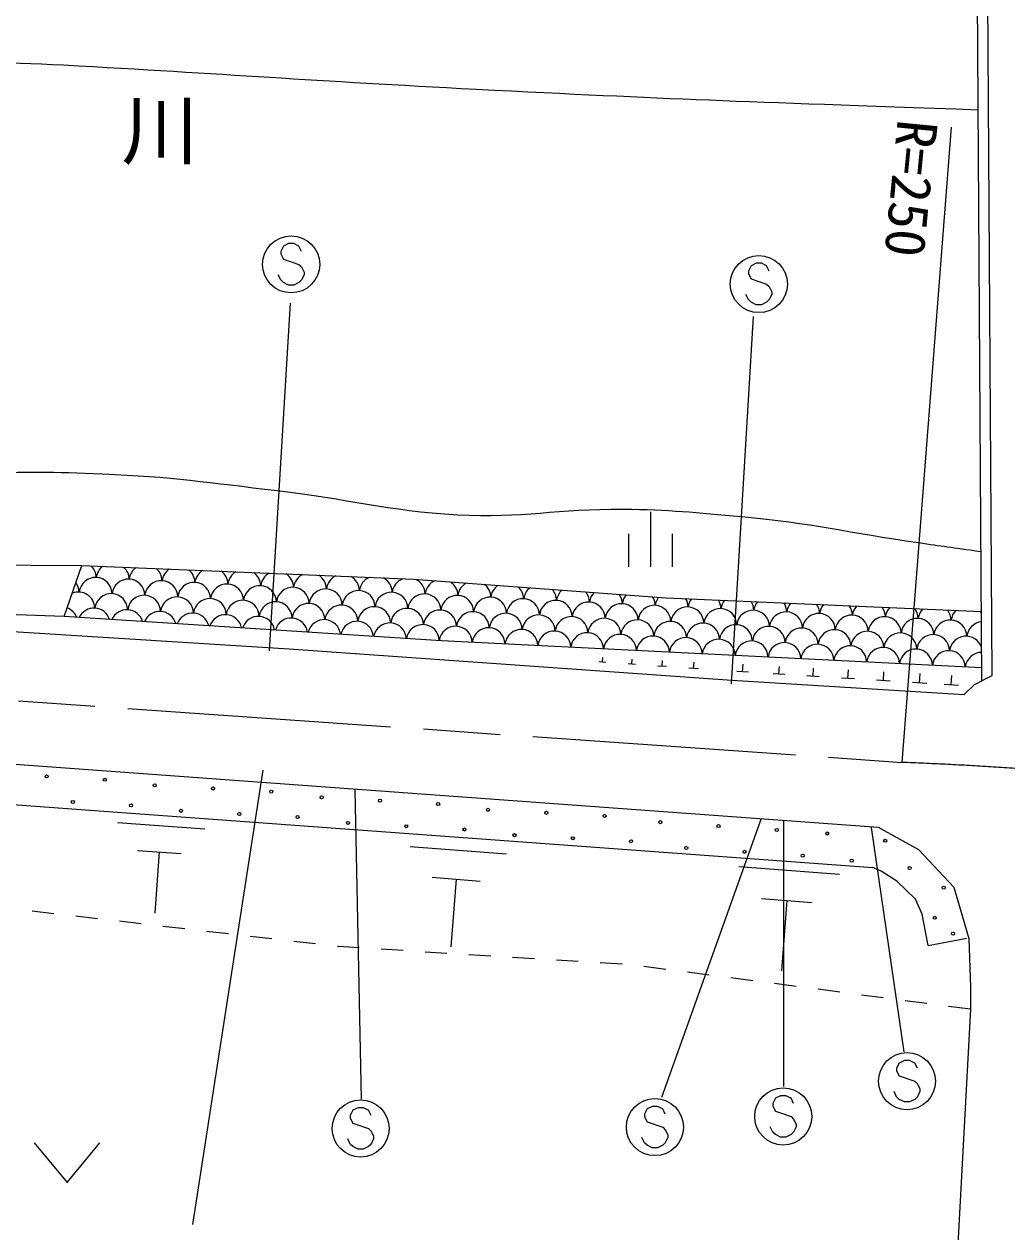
# Model space of a CAD drawing. Units: millimetres, scale not verified. Extents: x 40000 to 680000, y 20000 to 380000.
# Drawn here: x 321190 to 365970, y 254154 to 309170 of the extents above; entities that cross this region are included whole.
import ezdxf
from ezdxf.enums import TextEntityAlignment as Align

# ---------------------------------------------------------------- set-up
doc = ezdxf.new("R2010")
doc.units = ezdxf.units.MM
doc.header["$LTSCALE"] = 1000
doc.linetypes.add('CHAIN', pattern=[18.5, 12, -1.5, 3.5, -1.5])
for name, color, linetype, lineweight in [('M-BGD', 7, 'Continuous', 25), ('M-BMK', 2, 'CHAIN', 13), ('M-BMK-SRVR', 3, 'Continuous', 25), ('M-STR-STRC', 7, 'Continuous', 25)]:
    doc.layers.add(name, color=color, linetype=linetype, lineweight=lineweight)
doc.styles.add('ＭＳ ゴシック', font='')
doc.styles.get('ＭＳ ゴシック').set_extended_font_data('MS Gothic')

msp = doc.modelspace()

# ---------------------------------------------------------------- linework, layer by layer
at = {"layer": 'M-BGD'}
for p, q in [((364828, 279253), (364540, 326141)), ((365300, 279493), (365015, 325847)), ((349726, 286956), (349726, 284456)), ((348726, 285956), (348726, 284456)), ((350726, 285956), (350726, 284456)), ((323019, 282190), (323817, 284513)), ((323019, 282190), (305412, 282773)), ((347690, 280097), (347385, 280119)), ((347537, 280108), (347552, 280311)), ((348881, 280013), (348897, 280244)), ((350267, 279916), (350285, 280175)), ((351697, 279815), (351717, 280104)), ((349054, 280001), (348708, 280026)), ((350462, 279902), (350073, 279930)), ((351913, 279800), (351481, 279831)), ((354194, 279646), (353666, 279679)), ((353930, 279662), (353952, 280014)), ((355849, 279542), (355321, 279575)), ((355585, 279558), (355607, 279910)), ((357141, 279461), (357164, 279833)), ((358727, 279361), (358752, 279754)), ((360345, 279260), (360371, 279673)), ((361995, 279156), (362022, 279591)), ((363434, 279066), (363461, 279500)), ((364500, 279086), (365300, 279493)), ((357420, 279443), (356862, 279478)), ((359021, 279343), (358433, 279380)), ((360655, 279240), (360035, 279279)), ((362320, 279136), (361669, 279177)), ((363760, 279046), (363108, 279087)), ((364020, 278629), (364500, 279086)), ((325441, 272802), (329425, 272511)), ((326350, 271534), (328342, 271388)), ((327346, 271461), (327142, 268672)), ((338778, 271709), (343172, 271370)), ((353759, 270799), (358337, 270446)), ((339775, 270306), (341972, 270136)), ((340873, 270221), (340636, 267145)), ((354797, 269338), (357086, 269161)), ((355942, 269249), (355694, 266045)), ((322550, 268644), (321557, 268758)), ((324537, 268414), (323544, 268529)), ((326524, 268185), (325530, 268300)), ((328511, 267956), (327517, 268070)), ((330497, 267726), (329504, 267841)), ((332484, 267497), (331491, 267612)), ((334471, 267268), (333478, 267382)), ((362381, 267195), (364150, 267530)), ((335514, 267147), (335465, 267153)), ((336462, 267088), (335514, 267147)), ((338458, 266964), (337460, 267026)), ((340455, 266840), (339457, 266902)), ((342451, 266716), (341453, 266778)), ((344447, 266592), (343449, 266654)), ((346443, 266468), (345445, 266530)), ((348439, 266344), (347441, 266406)), ((350425, 266108), (349433, 266238)), ((352408, 265849), (351416, 265979)), ((354391, 265590), (353399, 265720)), ((356374, 265331), (355383, 265461)), ((358357, 265072), (357366, 265202)), ((360340, 264813), (359349, 264943)), ((362324, 264554), (361332, 264684)), ((364307, 264295), (363315, 264424)), ((321645, 258208), (323145, 256408)), ((323145, 256408), (324645, 258208))]:
    msp.add_line(p, q, dxfattribs=at)
for points in [[(70444, 301162), (76939, 300658), (82303, 300048), (88492, 299636), (96350, 299367), (107365, 299026), (122452, 298326), (137252, 297339), (177750, 294711), (192173, 293725), (206184, 292899), (218607, 292227), (232941, 291671), (246539, 290433), (259321, 289114), (272937, 287356), (280023, 286334), (288069, 285697), (294401, 285374), (309237, 284531), (312233, 284584), (323817, 284513)], [(323817, 284513), (338940, 283885), (350440, 283042), (364809, 282415)], [(305412, 282773), (312426, 282019), (333271, 280710), (353435, 279292), (364020, 278629)], [(194600, 278862), (218064, 280548), (222406, 281158), (225455, 281911), (253064, 280135), (279489, 278324), (320786, 275453), (360109, 272583), (361939, 271578), (363553, 269856)], [(364825, 279852), (340205, 281077), (323019, 282190)], [(225148, 280061), (272345, 276978), (305107, 274756), (359856, 270757)], [(362381, 267195), (362110, 268627), (361804, 269311), (360957, 270136), (360236, 270591), (359856, 270757)], [(363553, 269856), (364235, 267524), (364307, 265300), (364307, 264295), (362997, 239772)]]:
    msp.add_lwpolyline(points, dxfattribs=at)
for centre in [(322213, 274900), (324866, 274748), (327138, 274493), (329795, 274350), (332448, 274207), (334746, 273946), (323410, 273738), (326063, 273586), (337403, 273795), (340056, 273644), (342330, 273379), (328339, 273335), (330996, 273192), (333649, 273050), (344988, 273241), (347642, 273103), (350176, 272817), (335944, 272785), (338600, 272633), (341254, 272483), (352831, 272639), (355483, 272462), (357784, 272301), (343533, 272224), (346191, 272086), (348845, 271948), (360424, 271970), (351362, 271644), (354017, 271466), (356668, 271288), (358900, 271061), (361540, 270730), (363094, 269837), (362686, 268462), (363516, 267735)]:
    msp.add_circle(centre, 70, dxfattribs=at)
for centre, start, end in [((323728, 283948), 1.0998, 46.6463), ((325226, 283874), 127.1394, 173.2001), ((325226, 283874), 1.0998, 48.1057), ((324442, 283212), 1.0998, 173.2001), ((325940, 283137), 1.0998, 173.2001), ((326724, 283799), 125.6334, 173.2001), ((326724, 283799), 1.0998, 49.6117), ((328222, 283725), 124.075, 173.2001), ((328222, 283725), 1.0998, 51.1701), ((329720, 283650), 122.4569, 173.2001), ((329720, 283650), 1.0998, 52.7882), ((331218, 283575), 120.7703, 173.2001), ((331218, 283575), 1.0998, 54.4748), ((332716, 283501), 119.0039, 173.2001), ((332716, 283501), 1.0998, 56.2411), ((334215, 283426), 117.1434, 173.2001), ((334215, 283426), 1.0998, 58.1017), ((335713, 283352), 115.1694, 173.2001), ((335713, 283352), 1.0998, 60.0757), ((337211, 283277), 113.0554, 173.2001), ((337211, 283277), 1.0998, 62.1897), ((338709, 283203), 110.7627, 173.2001), ((322944, 283287), 1.0998, 36.3544), ((327438, 283063), 1.0998, 173.2001), ((328936, 282988), 1.0998, 173.2001), ((330434, 282914), 1.0998, 173.2001), ((331933, 282839), 1.0998, 173.2001), ((333431, 282764), 1.0998, 173.2001), ((334929, 282690), 1.0998, 173.2001), ((336427, 282615), 1.0998, 173.2001), ((338709, 283203), 1.0998, 63.8753), ((340207, 283128), 114.0613, 173.2001), ((340207, 283128), 1.0998, 57.5515), ((341705, 283053), 119.2876, 173.2001), ((341705, 283053), 1.0998, 52.3252), ((343203, 282979), 123.874, 173.2001), ((343203, 282979), 1.0998, 47.7388), ((344702, 282904), 128.0324, 173.2001), ((344702, 282904), 1.0998, 43.5804), ((346200, 282830), 131.8813, 173.2001), ((323658, 282550), 1.0998, 111.4155), ((325156, 282476), 1.0998, 173.2001), ((326654, 282401), 1.0998, 173.2001), ((328152, 282326), 1.0998, 173.2001), ((329651, 282252), 1.0998, 173.2001), ((331149, 282177), 1.0998, 173.2001), ((332647, 282103), 1.0998, 173.2001), ((334145, 282028), 1.0998, 173.2001), ((337925, 282541), 1.0998, 173.2001), ((339423, 282466), 1.0998, 173.2001), ((340921, 282392), 1.0998, 173.2001), ((342420, 282317), 1.0998, 173.2001), ((343918, 282242), 1.0998, 173.2001), ((345416, 282168), 1.0998, 173.2001), ((346914, 282093), 1.0998, 173.2001), ((346200, 282830), 1.0998, 39.7315), ((347698, 282755), 135.4956, 173.2001), ((347698, 282755), 1.0998, 36.1172), ((349196, 282680), 138.9257, 173.2001), ((349196, 282680), 1.0998, 32.6871), ((350694, 282606), 142.2081, 173.2001), ((350694, 282606), 1.0998, 31.8642), ((352192, 282531), 142.2835, 173.2001), ((352192, 282531), 1.0998, 32.725), ((353690, 282457), 141.4135, 173.2001), ((353690, 282457), 1.0998, 33.595), ((355189, 282382), 140.5338, 173.2001), ((355189, 282382), 1.0998, 34.4747), ((356687, 282308), 139.6438, 173.2001), ((322874, 281888), 20.6525, 68.0468), ((324372, 281814), 18.7978, 153.7963), ((325870, 281739), 16.9678, 155.6264), ((327369, 281664), 15.1595, 157.4347), ((328867, 281590), 13.3706, 159.2236), ((330365, 281515), 11.5986, 160.9956), ((335643, 281953), 1.0998, 173.2001), ((337141, 281879), 1.0998, 173.2001), ((338639, 281804), 1.0998, 173.2001), ((340138, 281730), 1.0998, 173.2001), ((341636, 281655), 1.0998, 173.2001), ((343134, 281581), 1.0998, 173.2001), ((344632, 281506), 1.0998, 173.2001), ((348412, 282019), 1.0998, 173.2001), ((349910, 281944), 1.0998, 173.2001), ((351408, 281869), 1.0998, 173.2001), ((352907, 281795), 1.0998, 173.2001), ((354405, 281720), 1.0998, 173.2001), ((355903, 281646), 1.0998, 173.2001), ((357401, 281571), 1.0998, 173.2001), ((356687, 282308), 1.0998, 35.3647), ((358185, 282233), 138.7429, 173.2001), ((358899, 281497), 1.0998, 173.2001), ((358185, 282233), 1.0998, 36.2656), ((359683, 282158), 137.8305, 173.2001), ((359683, 282158), 1.0998, 37.178), ((361181, 282084), 136.9058, 173.2001), ((361181, 282084), 1.0998, 38.1027), ((362679, 282009), 135.9682, 173.2001), ((362679, 282009), 1.0998, 39.0403), ((364177, 281935), 135.0168, 173.2001), ((364177, 281935), 32.8023, 39.9917), ((331863, 281441), 9.8415, 162.7527), ((333361, 281366), 8.0973, 164.4969), ((334859, 281292), 6.3641, 166.23), ((336357, 281217), 4.6402, 167.9539), ((337856, 281142), 2.9239, 169.6703), ((339354, 281068), 1.2135, 171.3807), ((340852, 280993), 1.0998, 173.0866), ((346130, 281431), 1.0998, 173.2001), ((347628, 281357), 1.0998, 173.2001), ((349126, 281282), 1.0998, 173.2001), ((350625, 281208), 1.0998, 173.2001), ((352123, 281133), 1.0998, 173.2001), ((353621, 281058), 1.0998, 173.2001), ((355119, 280984), 1.0998, 173.2001), ((360397, 281422), 1.0998, 173.2001), ((361895, 281347), 1.0998, 173.2001), ((363394, 281273), 1.0998, 173.2001), ((364892, 281198), 96.1025, 173.2001), ((342350, 280919), 1.0998, 173.2001), ((343848, 280844), 1.0998, 173.2001), ((345346, 280770), 1.0998, 173.2001), ((346844, 280695), 1.0998, 173.2001), ((348343, 280620), 1.0998, 173.2001), ((349841, 280546), 1.0998, 173.2001), ((351339, 280471), 1.0998, 173.2001), ((352837, 280397), 1.0998, 173.2001), ((356617, 280909), 1.0998, 173.2001), ((358115, 280835), 1.0998, 173.2001), ((359613, 280760), 1.0998, 173.2001), ((361112, 280686), 1.0998, 173.2001), ((362610, 280611), 1.0998, 173.2001), ((364108, 280536), 18.9294, 173.2001), ((354335, 280322), 1.0998, 173.2001), ((355833, 280247), 1.0998, 173.2001), ((357331, 280173), 1.0998, 173.2001), ((358830, 280098), 1.0998, 173.2001), ((360328, 280024), 1.0998, 173.2001), ((361826, 279949), 1.0998, 173.2001), ((363324, 279875), 1.0998, 173.2001), ((364822, 279800), 90.132, 173.2001)]:
    msp.add_arc(centre, 752, start, end, dxfattribs=at)
for points, knots in [([(302836, 308927), (305655, 308388), (306491, 308295), (308848, 307989), (314331, 307279), (317466, 307614), (322987, 307312), (330331, 306911), (334439, 306588), (341783, 306211), (350718, 305753), (353570, 305664), (364668, 305269)], [0, 0, 0, 0, 1, 1, 1, 2, 2, 2, 3, 3, 3, 4, 4, 4, 4]), ([(301228, 287415), (304248, 287558), (305033, 287607), (307470, 287760), (311982, 288042), (314493, 288458), (319008, 288685), (321254, 288799), (322518, 288775), (324765, 288685), (327886, 288561), (329622, 288284), (332724, 287923), (335939, 287550), (337705, 287007), (340937, 286823), (343877, 286655), (345527, 287107), (348472, 287077), (350593, 287055), (351779, 286930), (353891, 286738), (357053, 286450), (358790, 286000), (361934, 285553), (363050, 285394), (363401, 285343), (364792, 285149)], [0, 0, 0, 0, 1, 1, 1, 2, 2, 2, 3, 3, 3, 4, 4, 4, 5, 5, 5, 6, 6, 6, 7, 7, 7, 8, 8, 8, 9, 9, 9, 9])]:
    msp.add_open_spline(points, degree=3, knots=knots, dxfattribs=at)
at = {"layer": 'M-BMK'}
msp.add_line((270549, 281854), (361204, 275542), dxfattribs=at)
msp.add_arc((353111, 75859), 199846, 85.43182, 87.67902, dxfattribs=at)
at = {"layer": 'M-BMK-SRVR'}
msp.add_line((361204, 275542), (363455, 304479), dxfattribs=at)
at = {"layer": 'M-STR-STRC'}
for p, q in [((333002, 299055), (332884, 298818)), ((332884, 298818), (332884, 298700)), ((333239, 299173), (333002, 299055)), ((333475, 299173), (333239, 299173)), ((333711, 299055), (333475, 299173)), ((333829, 298818), (333711, 299055)), ((332884, 298700), (333002, 298464)), ((333002, 298464), (333711, 298227)), ((333711, 298227), (333829, 298109)), ((354551, 298276), (354314, 298158)), ((354787, 298276), (354551, 298276)), ((355023, 298158), (354787, 298276)), ((332884, 297518), (332766, 297755)), ((333829, 298109), (333948, 297873)), ((333948, 297755), (333829, 297518)), ((333948, 297873), (333948, 297755)), ((354314, 298158), (354196, 297921)), ((354196, 297921), (354196, 297803)), ((354196, 297803), (354314, 297567)), ((355141, 297921), (355023, 298158)), ((333002, 297400), (332884, 297518)), ((333239, 297282), (333002, 297400)), ((333475, 297282), (333239, 297282)), ((333711, 297400), (333475, 297282)), ((333829, 297518), (333711, 297400)), ((354314, 297567), (355023, 297330)), ((355023, 297330), (355141, 297212)), ((355141, 297212), (355260, 296976)), ((354196, 296621), (354078, 296858)), ((354314, 296503), (354196, 296621)), ((355141, 296621), (355023, 296503)), ((355260, 296858), (355141, 296621)), ((355260, 296976), (355260, 296858)), ((333312, 296460), (332352, 280629)), ((354551, 296385), (354314, 296503)), ((354787, 296385), (354551, 296385)), ((355023, 296503), (354787, 296385)), ((353422, 279113), (354427, 295850)), ((332061, 275193), (328867, 254491)), ((336265, 274285), (336548, 260204)), ((354765, 272934), (350227, 260282)), ((355785, 272859), (355785, 260777)), ((359785, 272567), (361278, 262354)), ((361302, 261964), (361065, 261846)), ((361538, 261964), (361302, 261964)), ((361775, 261846), (361538, 261964)), ((361065, 261846), (360947, 261609)), ((360947, 261609), (360947, 261491)), ((360947, 261491), (361065, 261255)), ((361893, 261609), (361775, 261846)), ((361065, 261255), (361775, 261019)), ((361775, 261019), (361893, 260900)), ((361893, 260900), (362011, 260664)), ((355425, 260238), (355307, 260001)), ((355661, 260356), (355425, 260238)), ((355898, 260356), (355661, 260356)), ((356134, 260238), (355898, 260356)), ((356252, 260001), (356134, 260238)), ((360947, 260309), (360829, 260546)), ((361065, 260191), (360947, 260309)), ((361893, 260309), (361775, 260191)), ((362011, 260546), (361893, 260309)), ((362011, 260664), (362011, 260546)), ((336169, 259692), (336051, 259455)), ((336406, 259810), (336169, 259692)), ((336642, 259810), (336406, 259810)), ((336879, 259692), (336642, 259810)), ((336997, 259455), (336879, 259692)), ((349578, 259752), (349460, 259516)), ((349814, 259870), (349578, 259752)), ((350051, 259870), (349814, 259870)), ((350287, 259752), (350051, 259870)), ((350405, 259516), (350287, 259752)), ((355307, 260001), (355307, 259883)), ((355307, 259883), (355425, 259647)), ((361302, 260073), (361065, 260191)), ((361538, 260073), (361302, 260073)), ((361775, 260191), (361538, 260073)), ((336051, 259455), (336051, 259337)), ((336051, 259337), (336169, 259101)), ((349460, 259516), (349460, 259398)), ((349460, 259398), (349578, 259161)), ((349578, 259161), (350287, 258925)), ((355425, 259647), (356134, 259410)), ((356134, 259410), (356252, 259292)), ((356252, 259292), (356371, 259056)), ((336169, 259101), (336879, 258864)), ((336879, 258864), (336997, 258746)), ((336997, 258746), (337115, 258510)), ((350287, 258925), (350405, 258807)), ((350405, 258807), (350523, 258570)), ((355307, 258701), (355189, 258938)), ((355425, 258583), (355307, 258701)), ((355661, 258465), (355425, 258583)), ((356134, 258583), (355898, 258465)), ((356252, 258701), (356134, 258583)), ((356371, 258938), (356252, 258701)), ((356371, 259056), (356371, 258938)), ((336051, 258155), (335933, 258392)), ((336169, 258037), (336051, 258155)), ((336406, 257919), (336169, 258037)), ((336879, 258037), (336642, 257919)), ((336997, 258155), (336879, 258037)), ((337115, 258392), (336997, 258155)), ((337115, 258510), (337115, 258392)), ((349460, 258216), (349342, 258452)), ((349578, 258098), (349460, 258216)), ((349814, 257980), (349578, 258098)), ((350287, 258098), (350051, 257980)), ((350405, 258216), (350287, 258098)), ((350523, 258452), (350405, 258216)), ((350523, 258570), (350523, 258452)), ((355898, 258465), (355661, 258465)), ((336642, 257919), (336406, 257919)), ((350051, 257980), (349814, 257980))]:
    msp.add_line(p, q, dxfattribs=at)
for centre in [(333357, 298227), (354669, 297330), (361420, 261019), (349933, 258925), (355780, 259410), (336524, 258864)]:
    msp.add_circle(centre, 1300, dxfattribs=at)

# ---------------------------------------------------------------- texts
at = {"layer": 'M-BGD', "insert": (318857, 302757), "char_height": 2566, "attachment_point": 8, "style": 'ＭＳ ゴシック'}
msp.add_mtext('\\T1.29;南\u3000若\u3000川', dxfattribs=at)
at = {"layer": 'M-BMK-SRVR', "style": 'ＭＳ ゴシック'}
msp.add_text('R=250', height=1833, rotation=264.426, dxfattribs=at).set_placement((361912, 304784), align=Align.MIDDLE_LEFT)

doc.saveas('drawing.dxf')
